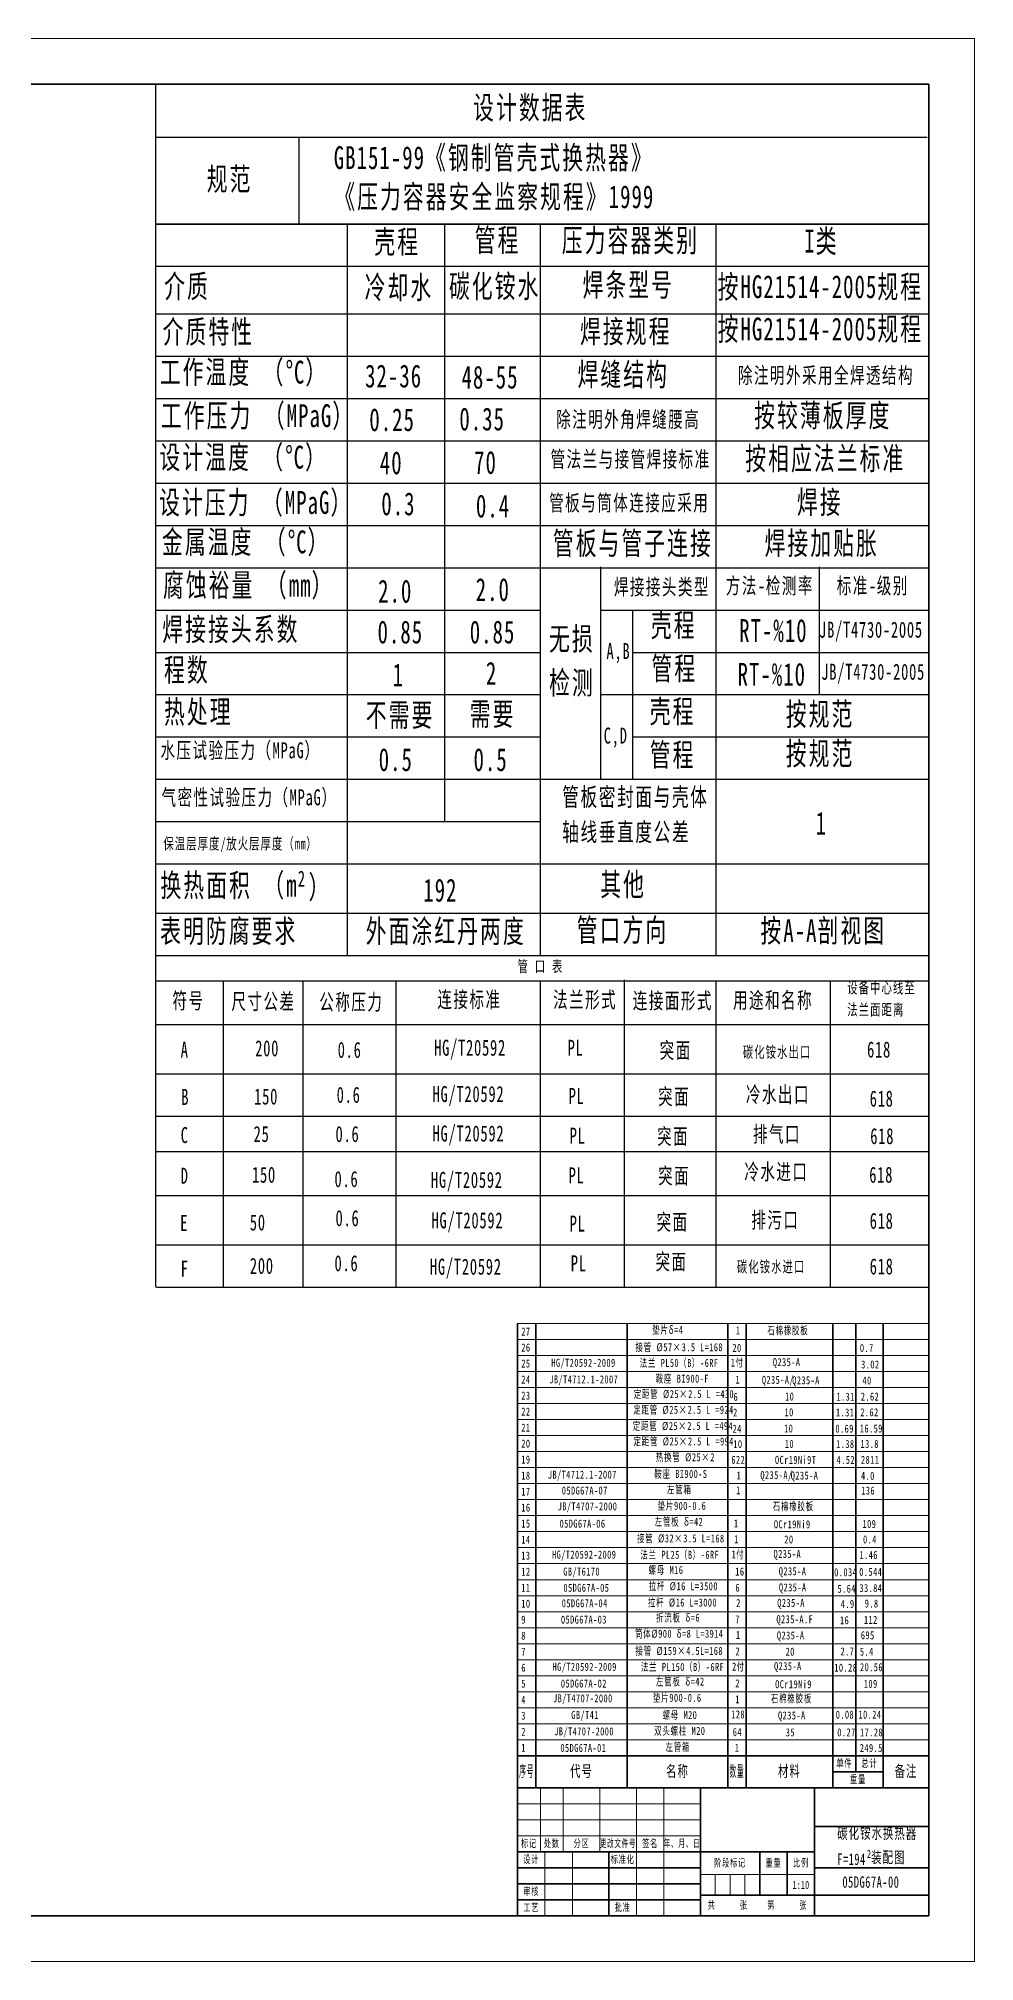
# Model space of a CAD drawing. Header units: millimetres. Extents: x -1189 to 1189, y -841 to 841.
# Drawn here: x 370 to 1189, y -841 to 841 of the extents above; entities that cross this region are included whole.
import ezdxf
from ezdxf.enums import TextEntityAlignment as Align

# ---------------------------------------------------------------- set-up
doc = ezdxf.new("R2010")
doc.units = ezdxf.units.MM
for name, color, linetype, lineweight in [('尺寸线层', 3, 'Continuous', 18), ('粗实线层', 7, 'Continuous', 35), ('细实线层', 7, 'Continuous', 18)]:
    doc.layers.add(name, color=color, linetype=linetype, lineweight=lineweight)
doc.styles.add('标准', font='', dxfattribs={"width": 0.667})
doc.styles.get('标准').set_extended_font_data('宋体')

# ---------------------------------------------------------------- blocks, each defined once
blk = doc.blocks.new('$CAXA_FRAME_13B17AC1$')
at = {"layer": '粗实线层'}
for p, q in [((574.5, 400.5), (-574.5, 400.5)), ((574.5, -400.5), (574.5, 400.5)), ((-574.5, -400.5), (574.5, -400.5))]:
    blk.add_line(p, q, dxfattribs=at)
at = {"layer": '细实线层'}
for p, q in [((594.5, 420.5), (-594.5, 420.5)), ((594.5, -420.5), (594.5, 420.5)), ((-594.5, -420.5), (594.5, -420.5))]:
    blk.add_line(p, q, dxfattribs=at)
blk = doc.blocks.new('$CAXA_TITLE_151E506F$')
at = {"layer": '粗实线层'}
for p, q in [((0, 56), (-180, 56)), ((-180, 56), (-180, 0)), ((-100, 56), (-100, 0)), ((-50, 56), (-50, 0)), ((0, 0), (0, 56)), ((0, 39), (-50, 39)), ((-50, 28), (-180, 28)), ((-140, 28), (-140, 0)), ((-74, 28), (-74, 9)), ((-62, 28), (-62, 9)), ((-100, 21), (-180, 21)), ((0, 21), (-50, 21)), ((-100, 14), (-180, 14)), ((0, 9), (-100, 9)), ((-100, 7), (-180, 7)), ((0, 0), (-180, 0))]:
    blk.add_line(p, q, dxfattribs=at)
at = {"layer": '细实线层'}
for p, q in [((-170, 56), (-170, 28)), ((-160, 56), (-160, 28)), ((-144, 56), (-144, 28)), ((-128, 56), (-128, 0)), ((-116, 56), (-116, 0)), ((-100, 49), (-180, 49)), ((-100, 42), (-180, 42)), ((-100, 35), (-180, 35)), ((-168, 28), (-168, 0)), ((-156, 28), (-156, 0)), ((-50, 18), (-100, 18)), ((-93.5, 18), (-93.5, 9)), ((-87, 18), (-87, 9)), ((-80.5, 18), (-80.5, 9))]:
    blk.add_line(p, q, dxfattribs=at)
at = {"layer": '尺寸线层', "attachment_point": 5, "line_spacing_factor": 1.876562, "style": '标准'}
for s, insert, char_height, width in [('\\T1.1;标记', (-175, 31.5), 3.386, 18), ('\\T1.1;处数', (-165, 31.5), 3.386, 18), ('\\T1.1;分区', (-152, 31.5), 3.386, 30), ('\\T1.1;{\\W0.60886;更改文件号}', (-136, 31.5), 3.3865, 30), ('\\T1.1;签名', (-122, 31.5), 3.386, 22), ('\\T1.1;{\\W0.622239;年、月、日}', (-108, 31.5), 3.3865, 30), ('\\T1.1;设计', (-174, 24.5), 3.386, 22), ('\\T1.1;标准化', (-134, 24.5), 3.386, 22), ('\\T1.1;阶段标记', (-87, 23), 3.386, 50), ('\\T1.1;重量', (-68, 23), 3.386, 22), ('\\T1.1;比例', (-56, 23), 3.386, 22), ('\\T1.1;审核', (-174, 10.5), 3.386, 22), ('\\T1.1;工艺', (-174, 3.5), 3.386, 22), ('\\T1.1;批准', (-134, 3.5), 3.386, 22), ('\\T1.1;共', (-95, 4.5), 3.386, 8), ('\\T1.1;张', (-81, 4.5), 3.386, 8), ('\\T1.1;第', (-69, 4.5), 3.386, 8), ('\\T1.1;张', (-55, 4.5), 3.386, 8)]:
    blk.add_mtext(s, dxfattribs=dict(at, insert=insert, char_height=char_height, width=width))
at = {"layer": '尺寸线层', "style": '标准'}
for tag, height, width, p in [('标记C', 3.54, 0.667, (-175, 52.5)), ('处数C', 3.54, 0.667, (-165, 52.5)), ('分区C', 3.54, 0.667, (-152, 52.5)), ('更改文件号C', 3.54, 0.512156, (-136, 52.5)), ('更改签名C', 3.54, 0.459969, (-122, 52.5)), ('更改日期C', 3.54, 0.62723, (-108, 52.5)), ('单位名称', 5.05, 0.667, (-25, 47.5)), ('标记B', 3.54, 0.667, (-175, 45.5)), ('处数B', 3.54, 0.667, (-165, 45.5)), ('分区B', 3.54, 0.667, (-152, 45.5)), ('更改文件号B', 3.54, 0.512156, (-136, 45.5)), ('更改签名B', 3.54, 0.459969, (-122, 45.5)), ('更改日期B', 3.54, 0.62723, (-108, 45.5)), ('材料名称', 5.05, 0.667, (-75, 42)), ('标记A', 3.54, 0.667, (-175, 38.5)), ('处数A', 3.54, 0.667, (-165, 38.5)), ('分区A', 3.54, 0.667, (-152, 38.5)), ('更改文件号A', 3.54, 0.512156, (-136, 38.5)), ('更改签名A', 3.54, 0.459969, (-122, 38.5)), ('更改日期A', 3.54, 0.62723, (-108, 38.5)), ('设计', 3.54, 0.667, (-162, 24.5)), ('设计日期', 3.54, 0.667, (-148, 24.5)), ('标准化', 3.54, 0.667, (-122, 24.5)), ('标准化日期', 3.54, 0.569556, (-108, 24.5)), ('图纸名称', 5.05, 0.667, (-25, 30)), ('图纸编号', 5.05, 0.667, (-25, 15)), ('审核', 3.54, 0.667, (-162, 10.5)), ('审核日期', 3.54, 0.667, (-148, 10.5)), ('阶段标记S', 3.54, 0.229984, (-96.75, 13.5)), ('阶段标记A', 3.54, 0.229984, (-90.25, 13.5)), ('阶段标记B', 3.54, 0.229984, (-83.75, 13.5)), ('阶段标记C', 3.54, 0.229984, (-77.25, 13.5)), ('重量', 3.54, 0.667, (-68, 13.5)), ('图纸比例', 3.54, 0.524733, (-56, 13.5)), ('工艺', 3.54, 0.667, (-162, 3.5)), ('工艺日期', 3.54, 0.667, (-148, 3.5)), ('批准', 3.54, 0.667, (-122, 3.5)), ('批准日期', 3.54, 0.667, (-108, 3.5)), ('页数', 3.54, 0.667, (-88, 4.5)), ('页码', 3.54, 0.667, (-62, 4.5)), ('投影符号', 3.54, 0.667, (-25, 4.5))]:
    blk.add_attdef(tag, text='', height=height, dxfattribs=dict(at, width=width)).set_placement(p, align=Align.MIDDLE_CENTER)
blk = doc.blocks.new('$CAXA_BOMTABLE_86AFA1F5$')
at = {"layer": '细实线层', "color": 0, "linetype": 'Continuous', "lineweight": 18}
for p, q in [((-360, 406), (0, 406)), ((-360, 392), (0, 392)), ((-360, 392), (0, 392)), ((-360, 378), (0, 378)), ((-360, 378), (0, 378)), ((-360, 364), (0, 364)), ((-360, 364), (0, 364)), ((-360, 350), (0, 350)), ((-360, 350), (0, 350)), ((-360, 336), (0, 336)), ((-360, 336), (0, 336)), ((-360, 322), (0, 322)), ((-360, 322), (0, 322)), ((-360, 308), (0, 308)), ((-360, 308), (0, 308)), ((-360, 294), (0, 294)), ((-360, 294), (0, 294)), ((-360, 280), (0, 280)), ((-360, 280), (0, 280)), ((-360, 266), (0, 266)), ((-360, 266), (0, 266)), ((-360, 252), (0, 252)), ((-360, 252), (0, 252)), ((-360, 238), (0, 238)), ((-360, 238), (0, 238)), ((-360, 224), (0, 224)), ((-360, 224), (0, 224)), ((-360, 210), (0, 210)), ((-360, 210), (0, 210)), ((-360, 196), (0, 196)), ((-360, 196), (0, 196)), ((-360, 182), (0, 182)), ((-360, 182), (0, 182)), ((-360, 168), (0, 168)), ((-360, 168), (0, 168)), ((-360, 154), (0, 154)), ((-360, 154), (0, 154)), ((-360, 140), (0, 140)), ((-360, 140), (0, 140)), ((-360, 126), (0, 126)), ((-360, 126), (0, 126)), ((-360, 112), (0, 112)), ((-360, 112), (0, 112)), ((-360, 98), (0, 98)), ((-360, 98), (0, 98)), ((-360, 84), (0, 84)), ((-360, 84), (0, 84)), ((-360, 70), (0, 70)), ((-360, 70), (0, 70)), ((-360, 56), (0, 56)), ((-360, 56), (0, 56)), ((-360, 42), (0, 42)), ((-360, 42), (0, 42)), ((-360, 28), (0, 28))]:
    blk.add_line(p, q, dxfattribs=at)
at = {"layer": '细实线层', "color": 0, "linetype": 'Continuous', "lineweight": 35}
for p, q in [((-360, 406), (-360, 392)), ((-344, 406), (-344, 392)), ((-264, 406), (-264, 392)), ((-176, 406), (-176, 392)), ((-160, 406), (-160, 392)), ((-84, 406), (-84, 392)), ((-64, 406), (-64, 392)), ((-40, 406), (-40, 392)), ((0, 406), (0, 392)), ((0, 406), (0, 392)), ((-360, 392), (-360, 378)), ((-344, 392), (-344, 378)), ((-264, 392), (-264, 378)), ((-176, 392), (-176, 378)), ((-160, 392), (-160, 378)), ((-84, 392), (-84, 378)), ((-64, 392), (-64, 378)), ((-40, 392), (-40, 378)), ((0, 392), (0, 378)), ((0, 392), (0, 378)), ((-360, 378), (-360, 364)), ((-344, 378), (-344, 364)), ((-264, 378), (-264, 364)), ((-176, 378), (-176, 364)), ((-160, 378), (-160, 364)), ((-84, 378), (-84, 364)), ((-64, 378), (-64, 364)), ((-40, 378), (-40, 364)), ((0, 378), (0, 364)), ((0, 378), (0, 364)), ((-360, 364), (-360, 350)), ((-344, 364), (-344, 350)), ((-264, 364), (-264, 350)), ((-176, 364), (-176, 350)), ((-160, 364), (-160, 350)), ((-84, 364), (-84, 350)), ((-64, 364), (-64, 350)), ((-40, 364), (-40, 350)), ((0, 364), (0, 350)), ((0, 364), (0, 350)), ((-360, 350), (-360, 336)), ((-344, 350), (-344, 336)), ((-264, 350), (-264, 336)), ((-176, 350), (-176, 336)), ((-160, 350), (-160, 336)), ((-84, 350), (-84, 336)), ((-64, 350), (-64, 336)), ((-40, 350), (-40, 336)), ((0, 350), (0, 336)), ((0, 350), (0, 336)), ((-360, 336), (-360, 322)), ((-360, 322), (-360, 308)), ((-344, 336), (-344, 322)), ((-344, 322), (-344, 308)), ((-264, 336), (-264, 322)), ((-264, 322), (-264, 308)), ((-176, 336), (-176, 322)), ((-176, 322), (-176, 308)), ((-160, 336), (-160, 322)), ((-160, 322), (-160, 308)), ((-84, 336), (-84, 322)), ((-84, 322), (-84, 308)), ((-64, 336), (-64, 322)), ((-64, 322), (-64, 308)), ((-40, 336), (-40, 322)), ((-40, 322), (-40, 308)), ((0, 336), (0, 322)), ((0, 336), (0, 322)), ((0, 322), (0, 308)), ((0, 322), (0, 308)), ((-360, 308), (-360, 294)), ((-344, 308), (-344, 294)), ((-264, 308), (-264, 294)), ((-176, 308), (-176, 294)), ((-160, 308), (-160, 294)), ((-84, 308), (-84, 294)), ((-64, 308), (-64, 294)), ((-40, 308), (-40, 294)), ((0, 308), (0, 294)), ((0, 308), (0, 294)), ((-360, 294), (-360, 280)), ((-344, 294), (-344, 280)), ((-264, 294), (-264, 280)), ((-176, 294), (-176, 280)), ((-160, 294), (-160, 280)), ((-84, 294), (-84, 280)), ((-64, 294), (-64, 280)), ((-40, 294), (-40, 280)), ((0, 294), (0, 280)), ((0, 294), (0, 280)), ((-360, 280), (-360, 266)), ((-344, 280), (-344, 266)), ((-264, 280), (-264, 266)), ((-176, 280), (-176, 266)), ((-160, 280), (-160, 266)), ((-84, 280), (-84, 266)), ((-64, 280), (-64, 266)), ((-40, 280), (-40, 266)), ((0, 280), (0, 266)), ((0, 280), (0, 266)), ((-360, 266), (-360, 252)), ((-344, 266), (-344, 252)), ((-264, 266), (-264, 252)), ((-176, 266), (-176, 252)), ((-160, 266), (-160, 252)), ((-84, 266), (-84, 252)), ((-64, 266), (-64, 252)), ((-40, 266), (-40, 252)), ((0, 266), (0, 252)), ((0, 266), (0, 252)), ((-360, 252), (-360, 238)), ((-360, 238), (-360, 224)), ((-344, 252), (-344, 238)), ((-344, 238), (-344, 224)), ((-264, 252), (-264, 238)), ((-264, 238), (-264, 224)), ((-176, 252), (-176, 238)), ((-176, 238), (-176, 224)), ((-160, 252), (-160, 238)), ((-160, 238), (-160, 224)), ((-84, 252), (-84, 238)), ((-84, 238), (-84, 224)), ((-64, 252), (-64, 238)), ((-64, 238), (-64, 224)), ((-40, 252), (-40, 238)), ((-40, 238), (-40, 224)), ((0, 252), (0, 238)), ((0, 252), (0, 238)), ((0, 238), (0, 224)), ((0, 238), (0, 224)), ((-360, 224), (-360, 210)), ((-344, 224), (-344, 210)), ((-264, 224), (-264, 210)), ((-176, 224), (-176, 210)), ((-160, 224), (-160, 210)), ((-84, 224), (-84, 210)), ((-64, 224), (-64, 210)), ((-40, 224), (-40, 210)), ((0, 224), (0, 210)), ((0, 224), (0, 210)), ((-360, 210), (-360, 196)), ((-344, 210), (-344, 196)), ((-264, 210), (-264, 196)), ((-176, 210), (-176, 196)), ((-160, 210), (-160, 196)), ((-84, 210), (-84, 196)), ((-64, 210), (-64, 196)), ((-40, 210), (-40, 196)), ((0, 210), (0, 196)), ((0, 210), (0, 196)), ((-360, 196), (-360, 182)), ((-344, 196), (-344, 182)), ((-264, 196), (-264, 182)), ((-176, 196), (-176, 182)), ((-160, 196), (-160, 182)), ((-84, 196), (-84, 182)), ((-64, 196), (-64, 182)), ((-40, 196), (-40, 182)), ((0, 196), (0, 182)), ((0, 196), (0, 182)), ((-360, 182), (-360, 168)), ((-344, 182), (-344, 168)), ((-264, 182), (-264, 168)), ((-176, 182), (-176, 168)), ((-160, 182), (-160, 168)), ((-84, 182), (-84, 168)), ((-64, 182), (-64, 168)), ((-40, 182), (-40, 168)), ((0, 182), (0, 168)), ((0, 182), (0, 168)), ((-360, 168), (-360, 154)), ((-360, 154), (-360, 140)), ((-344, 168), (-344, 154)), ((-344, 154), (-344, 140)), ((-264, 168), (-264, 154)), ((-264, 154), (-264, 140)), ((-176, 168), (-176, 154)), ((-176, 154), (-176, 140)), ((-160, 168), (-160, 154)), ((-160, 154), (-160, 140)), ((-84, 168), (-84, 154)), ((-84, 154), (-84, 140)), ((-64, 168), (-64, 154)), ((-64, 154), (-64, 140)), ((-40, 168), (-40, 154)), ((-40, 154), (-40, 140)), ((0, 168), (0, 154)), ((0, 168), (0, 154)), ((0, 154), (0, 140)), ((0, 154), (0, 140)), ((-360, 140), (-360, 126)), ((-344, 140), (-344, 126)), ((-264, 140), (-264, 126)), ((-176, 140), (-176, 126)), ((-160, 140), (-160, 126)), ((-84, 140), (-84, 126)), ((-64, 140), (-64, 126)), ((-40, 140), (-40, 126)), ((0, 140), (0, 126)), ((0, 140), (0, 126)), ((-360, 126), (-360, 112)), ((-344, 126), (-344, 112)), ((-264, 126), (-264, 112)), ((-176, 126), (-176, 112)), ((-160, 126), (-160, 112)), ((-84, 126), (-84, 112)), ((-64, 126), (-64, 112)), ((-40, 126), (-40, 112)), ((0, 126), (0, 112)), ((0, 126), (0, 112)), ((-360, 112), (-360, 98)), ((-344, 112), (-344, 98)), ((-264, 112), (-264, 98)), ((-176, 112), (-176, 98)), ((-160, 112), (-160, 98)), ((-84, 112), (-84, 98)), ((-64, 112), (-64, 98)), ((-40, 112), (-40, 98)), ((0, 112), (0, 98)), ((0, 112), (0, 98)), ((-360, 98), (-360, 84)), ((-344, 98), (-344, 84)), ((-264, 98), (-264, 84)), ((-176, 98), (-176, 84)), ((-160, 98), (-160, 84)), ((-84, 98), (-84, 84)), ((-64, 98), (-64, 84)), ((-40, 98), (-40, 84)), ((0, 98), (0, 84)), ((0, 98), (0, 84)), ((-360, 84), (-360, 70)), ((-360, 70), (-360, 56)), ((-344, 84), (-344, 70)), ((-344, 70), (-344, 56)), ((-264, 84), (-264, 70)), ((-264, 70), (-264, 56)), ((-176, 84), (-176, 70)), ((-176, 70), (-176, 56)), ((-160, 84), (-160, 70)), ((-160, 70), (-160, 56)), ((-84, 84), (-84, 70)), ((-84, 70), (-84, 56)), ((-64, 84), (-64, 70)), ((-64, 70), (-64, 56)), ((-40, 84), (-40, 70)), ((-40, 70), (-40, 56)), ((0, 84), (0, 70)), ((0, 84), (0, 70)), ((0, 70), (0, 56)), ((0, 70), (0, 56)), ((-360, 56), (-360, 42)), ((-344, 56), (-344, 42)), ((-264, 56), (-264, 42)), ((-176, 56), (-176, 42)), ((-160, 56), (-160, 42)), ((-84, 56), (-84, 42)), ((-64, 56), (-64, 42)), ((-40, 56), (-40, 42)), ((0, 56), (0, 42)), ((0, 56), (0, 42)), ((-360, 42), (-360, 28)), ((-344, 42), (-344, 28)), ((-264, 42), (-264, 28)), ((-176, 42), (-176, 28)), ((-160, 42), (-160, 28)), ((-84, 42), (-84, 28)), ((-64, 42), (-64, 28)), ((-40, 42), (-40, 28)), ((0, 42), (0, 28)), ((0, 42), (0, 28)), ((-360, 28), (0, 28)), ((-360, 28), (-360, 0)), ((-344, 28), (-344, 0)), ((-264, 28), (-264, 0)), ((-176, 28), (-176, 0)), ((-160, 28), (-160, 0)), ((-84, 28), (-84, 0)), ((-64, 28), (-64, 14)), ((-40, 28), (-40, 14)), ((0, 28), (0, 0)), ((-360, 0), (0, 0)), ((-84, 14), (-40, 14)), ((-40, 14), (-40, 0))]:
    blk.add_line(p, q, dxfattribs=at)
at = {"layer": '细实线层', "color": 0, "line_spacing_factor": 1.15057, "style": '标准'}
for s, insert, char_height, width, attachment_point in [('\\T1.1;27', (-356.7, 399), 7, 23.96, 4), ('\\T1.1;26', (-356.7, 385), 7, 23.96, 4), ('\\T1.1;25', (-356.7, 371), 7, 23.96, 4), ('\\T1.1;24', (-356.7, 357), 7, 23.96, 4), ('\\T1.1;23', (-356.7, 343), 7, 23.96, 4), ('\\T1.1;22', (-356.7, 329), 7, 23.96, 4), ('\\T1.1;21', (-356.7, 315), 7, 23.96, 4), ('\\T1.1;20', (-356.7, 301), 7, 23.96, 4), ('\\T1.1;19', (-356.7, 287), 7, 23.96, 4), ('\\T1.1;18', (-356.7, 273), 7, 23.96, 4), ('\\T1.1;17', (-356.7, 259), 7, 23.96, 4), ('\\T1.1;16', (-356.7, 245), 7, 23.96, 4), ('\\T1.1;15', (-356.7, 231), 7, 23.96, 4), ('\\T1.1;14', (-356.7, 217), 7, 23.96, 4), ('\\T1.1;13', (-356.7, 203), 7, 23.96, 4), ('\\T1.1;12', (-356.7, 189), 7, 23.96, 4), ('\\T1.1;11', (-356.7, 175), 7, 23.96, 4), ('\\T1.1;10', (-356.7, 161), 7, 23.96, 4), ('\\T1.1;9', (-356.7, 147), 7, 23.96, 4), ('\\T1.1;8', (-356.7, 133), 7, 23.96, 4), ('\\T1.1;7', (-356.7, 119), 7, 23.96, 4), ('\\T1.1;6', (-356.7, 105), 7, 23.96, 4), ('\\T1.1;5', (-356.7, 91), 7, 23.96, 4), ('\\T1.1;4', (-356.7, 77), 7, 23.96, 4), ('\\T1.1;3', (-356.7, 63), 7, 23.96, 4), ('\\T1.1;2', (-356.7, 49), 7, 23.96, 4), ('\\T1.1;1', (-356.7, 35), 7, 23.96, 4), ('\\T1.1;{\\W0.425474;序号}', (-352, 14), 10, 23.76, 5), ('\\T1.1;代号', (-304, 14), 10, 138.96, 5), ('\\T1.1;名称', (-220, 14), 10, 153.36, 5), ('\\T1.1;{\\W0.422936;数量}', (-168, 14), 10, 23.76, 5), ('\\T1.1;材料', (-122, 14), 10, 131.76, 5), ('\\T1.1;单件', (-74, 21), 7, 33.48, 5), ('\\T1.1;总计', (-52, 21), 7, 40.68, 5), ('\\T1.1;备注', (-20, 14), 10, 66.96, 5), ('\\T1.1;重量', (-62, 7), 7, 76.68, 5)]:
    blk.add_mtext(s, dxfattribs=dict(at, insert=insert, char_height=char_height, width=width, attachment_point=attachment_point))
blk = doc.blocks.new('*X84')
at = {"layer": '尺寸线层', "lineweight": 25, "char_height": 10, "attachment_point": 1, "line_spacing_factor": 1.15057, "style": '标准'}
for s, insert, width in [('\\T1.1;碳化铵水换热器', (1068.8, -723.6), 137.708), ('\\T1.1;F=194', (1068.8, -746.5), 116.189), ('\\T1.1;{\\H0.7x;2}', (1094.8, -743.3), 5.832), ('\\T1.1;装配图', (1098.5, -744.8), 116.189)]:
    blk.add_mtext(s, dxfattribs=dict(at, insert=insert, width=width))
blk = doc.blocks.new('*X86')
at = {"layer": '尺寸线层', "lineweight": 25, "char_height": 20, "attachment_point": 1, "line_spacing_factor": 1.15057, "style": '标准'}
for s, insert, width in [('\\T1.1;换热面积 （m', (-192.3, 105.1), 270.386), ('\\T1.1;{\\H0.7x;2}', (-72.1, 107.9), 11.665), ('\\T1.1;）', (-62.7, 103.5), 270.386)]:
    blk.add_mtext(s, dxfattribs=dict(at, insert=insert, width=width))
blk = doc.blocks.new('1')
at = {"layer": '粗实线层', "lineweight": 25}
for p, q in [((-196.7, 795.8), (-196.7, -256.5)), ((-196.7, 749.3), (478.6, 749.3)), ((-71.2, 749.2), (-71.2, 673.5)), ((-196.7, 673.5), (479.6, 673.5)), ((-196.7, 673.4), (478.6, 673.4)), ((-28.9, 673), (-28.9, 33.6)), ((56.4, 673.5), (56.4, 150.8)), ((140.1, 673.5), (140.1, 33.6)), ((293.8, 673.5), (293.8, 33.6)), ((-196.7, 636.5), (479.6, 636.5)), ((-196.7, 594.8), (479.6, 594.8)), ((-196.7, 557.8), (479.6, 557.8)), ((-196.7, 520.8), (479.6, 520.8)), ((-196.7, 483.8), (479.6, 483.8)), ((-196.7, 446.8), (479.6, 446.8)), ((-196.7, 409.8), (479.6, 409.8)), ((-196.7, 372.8), (479.6, 372.8)), ((192.8, 373.7), (192.8, 187.8)), ((384.1, 373.7), (384.1, 261.8)), ((-196.7, 335.8), (140.1, 335.8)), ((192.8, 335.8), (479.6, 335.8)), ((220.9, 335.7), (220.9, 187.8)), ((-196.7, 298.8), (140.1, 298.8)), ((220.9, 298.8), (479.6, 298.8)), ((-196.7, 261.8), (140.1, 261.8)), ((192.8, 261.8), (479.6, 261.8)), ((-196.7, 224.8), (140.1, 224.8)), ((220.9, 224.8), (479.6, 224.8)), ((-196.7, 187.8), (479.6, 187.8)), ((-196.7, 150.8), (140.1, 150.8)), ((-196.7, 113.8), (479.6, 113.8)), ((-195.9, 70.6), (480.4, 70.6)), ((-195.9, 33.6), (480.4, 33.6)), ((-196.7, 11.6), (479.6, 11.6)), ((-137.5, 11.3), (-137.5, -256.5)), ((-67.6, 11.4), (-67.6, -256.5)), ((13.7, 11.6), (13.7, -256.5)), ((140.1, 11.6), (140.1, -256.5)), ((213.5, 12.3), (213.5, -256.5)), ((293.8, 11.6), (293.8, -256.5)), ((393.8, 11.6), (393.8, -256.5)), ((-196.8, -26.7), (479.5, -26.7)), ((-196, -70), (480.2, -70)), ((-196, -107), (480.2, -107)), ((-196.5, -137.9), (479.8, -137.9)), ((-196.6, -176.3), (479.7, -176.3)), ((-195.8, -219.5), (480.4, -219.5)), ((-195.8, -256.5), (480.4, -256.5))]:
    blk.add_line(p, q, dxfattribs=at)
at = {"layer": '尺寸线层', "lineweight": 25}
blk.add_blockref('*X86', (0, 0), dxfattribs=at)
at = {"layer": '尺寸线层', "lineweight": 25, "width": 627.605, "attachment_point": 1, "line_spacing_factor": 1.15057, "style": '标准'}
for s, insert, char_height in [('\\T1.1;设计数据表', (81.3, 785.3), 20), ('\\T1.1;GB151-99《钢制管壳式换热器》', (-40.6, 741.5), 20), ('\\T1.1;规范', (-151.8, 722.8), 20), ('\\T1.1;《压力容器安全监察规程》1999', (-40.2, 707.3), 20), ('\\T1.1;壳程', (-5.1, 667.8), 20), ('\\T1.1;管程', (82.7, 669.3), 20), ('\\T1.1;压力容器类别', (159, 669.1), 20), ('\\T1.1;I类', (371.2, 668.5), 20), ('\\T1.1;介质', (-189.1, 629), 20), ('\\T1.1;冷却水', (-13.6, 628.1), 20), ('\\T1.1;碳化铵水', (60.2, 629), 20), ('\\T1.1;焊条型号', (177.1, 630.2), 20), ('\\T1.1;按HG21514-2005规程', (295.3, 628.6), 20), ('\\T1.1;介质特性', (-190.4, 589.2), 20), ('\\T1.1;焊接规程', (174.9, 589.5), 20), ('\\T1.1;按HG21514-2005规程', (295.3, 591.6), 20), ('\\T1.1;工作温度 （%%DC）', (-192.9, 553.9), 20), ('\\T1.1;32-36', (-13.2, 550.5), 20), ('\\T1.1;48-55', (71.2, 549.5), 20), ('\\T1.1;焊缝结构', (172.7, 551.9), 20), ('\\T1.1;除注明外采用全焊透结构', (313.1, 548.1), 14), ('\\T1.1;工作压力 （MPaG）', (-191.9, 515.8), 20), ('\\T1.1;0.25', (-9.5, 512.3), 20), ('\\T1.1;0.35', (69.3, 512.9), 20), ('\\T1.1;除注明外角焊缝腰高', (154, 509.6), 14), ('\\T1.1;按较薄板厚度', (327.3, 516), 20), ('\\T1.1;设计温度 （%%DC）', (-193.2, 479.5), 20), ('\\T1.1;40', (-0.3, 474.6), 20), ('\\T1.1;70', (82.2, 474.9), 20), ('\\T1.1;管法兰与接管焊接标准', (149.1, 474.8), 14), ('\\T1.1;按相应法兰标准', (319.5, 478.4), 20), ('\\T1.1;设计压力 （MPaG）', (-193.5, 439.9), 20), ('\\T1.1;0.3', (1, 438.7), 20), ('\\T1.1;管板与筒体连接应采用', (147.9, 436.6), 14), ('\\T1.1;焊接', (364.7, 440.2), 20), ('\\T1.1;0.4', (83.8, 436.8), 20), ('\\T1.1;金属温度 （%%DC）', (-191, 405.4), 20), ('\\T1.1;管板与管子连接', (151.1, 404.2), 20), ('\\T1.1;焊接加贴胀', (336.4, 404.3), 20), ('\\T1.1;腐蚀裕量 （mm）', (-190.1, 367.6), 20), ('\\T1.1;2.0', (-1.8, 362.3), 20), ('\\T1.1;2.0', (83.6, 363.7), 20), ('\\T1.1;焊接接头类型', (204.5, 363.1), 14), ('\\T1.1;方法-检测率', (302.5, 364.1), 14), ('\\T1.1;标准-级别', (399.6, 364.1), 14), ('\\T1.1;焊接接头系数', (-190.7, 329), 20), ('\\T1.1;0.85', (-2.3, 326.6), 20), ('\\T1.1;0.85', (78.4, 326.6), 20), ('\\T1.1;无损\\P检测', (147.8, 320.6), 20), ('\\T1.1;壳程', (236.9, 332.5), 20), ('\\T1.1;RT-%10', (314.2, 327.9), 20), ('\\T1.1;JB/T4730-2005', (384.1, 325.6), 14), ('\\T1.1;A,B', (198, 306.9), 14), ('\\T1.1;程数', (-189.2, 293.5), 20), ('\\T1.1;1', (10.9, 289.1), 20), ('\\T1.1;2', (92.5, 290.5), 20), ('\\T1.1;管程', (237.4, 294.7), 20), ('\\T1.1;RT-%10', (312.8, 289.6), 20), ('\\T1.1;JB/T4730-2005', (386, 288.8), 14), ('\\T1.1;热处理', (-189.2, 256.8), 20), ('\\T1.1;不需要', (-12.6, 254), 20), ('\\T1.1;需要', (78.4, 254.9), 20), ('\\T1.1;壳程', (235.9, 257.1), 20), ('\\T1.1;按规范', (355, 254.8), 20), ('\\T1.1;水压试验压力（MPaG）', (-192.3, 220.1), 14), ('\\T1.1;C,D', (195.6, 233), 14), ('\\T1.1;管程', (235.9, 219.2), 20), ('\\T1.1;按规范', (355, 220.3), 20), ('\\T1.1;0.5', (-1.3, 215), 20), ('\\T1.1;0.5', (81.7, 215), 20), ('\\T1.1;气密性试验压力（MPaG）', (-191.4, 179), 14), ('\\T1.1;管板密封面与壳体\\P轴线垂直度公差', (159.3, 180.4), 16), ('\\T1.1;1', (381.1, 159.3), 20), ('\\T1.1;保温层厚度/放火层厚度（mm）', (-189.8, 136.5), 10), ('\\T1.1;其他', (192.6, 105.8), 20), ('\\T1.1;192', (37.7, 100.8), 20), ('\\T1.1;表明防腐要求', (-192.6, 65), 20), ('\\T1.1;外面涂红丹两度', (-12.7, 64.9), 20), ('\\T1.1;管口方向', (172, 65.9), 20), ('\\T1.1;按A-A剖视图', (332.8, 65.4), 20), ('\\T1.1;管 口 表', (120.3, 29.2), 10), ('\\T1.1;符号', (-181.8, 1.1), 14), ('\\T1.1;尺寸公差', (-130.2, 0.5), 14), ('\\T1.1;公称压力', (-53.3, 0), 14), ('\\T1.1;连接标准', (50.1, 2.2), 14), ('\\T1.1;法兰形式', (151.3, 2), 14), ('\\T1.1;连接面形式', (221.1, 1.1), 14), ('\\T1.1;用途和名称', (308.8, 1.6), 14), ('\\T1.1;设备中心线至\\P法兰面距离', (408.7, 10.5), 10), ('\\T1.1;A', (-174.6, -41.6), 14), ('\\T1.1;200', (-109.4, -40.5), 14), ('\\T1.1;0.6', (-37.2, -41.9), 14), ('\\T1.1;HG/T20592', (47.2, -40), 14), ('\\T1.1;PL', (164, -40.1), 14), ('\\T1.1;突面', (244.6, -42.3), 14), ('\\T1.1;碳化铵水出口', (317.3, -45.8), 10), ('\\T1.1;618', (426.1, -41.6), 14), ('\\T1.1;B', (-174.1, -83.1), 14), ('\\T1.1;150', (-110.3, -82.7), 14), ('\\T1.1;0.6', (-38.1, -81.2), 14), ('\\T1.1;HG/T20592', (45.8, -80.5), 14), ('\\T1.1;PL', (164.9, -82.2), 14), ('\\T1.1;突面', (243.2, -82.8), 14), ('\\T1.1;冷水出口', (320.1, -80.9), 14), ('\\T1.1;618', (428.4, -84.5), 14), ('\\T1.1;C', (-174.6, -116.4), 14), ('\\T1.1;25', (-110.8, -115.5), 14), ('\\T1.1;0.6', (-39.1, -115.5), 14), ('\\T1.1;HG/T20592', (45.8, -115), 14), ('\\T1.1;PL', (165.8, -116.9), 14), ('\\T1.1;突面', (242.3, -117.5), 14), ('\\T1.1;排气口', (326.2, -115.6), 14), ('\\T1.1;618', (428.9, -117.3), 14), ('\\T1.1;150', (-112.2, -151.1), 14), ('\\T1.1;突面', (243.2, -152), 14), ('\\T1.1;冷水进口', (318.7, -148.5), 14), ('\\T1.1;618', (428, -151.1), 14), ('\\T1.1;D', (-174.6, -152), 14), ('\\T1.1;0.6', (-40, -154.9), 14), ('\\T1.1;HG/T20592', (44.4, -155.6), 14), ('\\T1.1;PL', (164.9, -151.7), 14), ('\\T1.1;E', (-175, -193.3), 14), ('\\T1.1;50', (-114.1, -192.8), 14), ('\\T1.1;0.6', (-39.1, -189.1), 14), ('\\T1.1;HG/T20592', (44.9, -191), 14), ('\\T1.1;PL', (165.8, -193.8), 14), ('\\T1.1;突面', (241.8, -192.5), 14), ('\\T1.1;排污口', (324.8, -190.7), 14), ('\\T1.1;618', (428.4, -191.4), 14), ('\\T1.1;F', (-174.6, -233.2), 14), ('\\T1.1;200', (-114.1, -230.8), 14), ('\\T1.1;0.6', (-40, -228.5), 14), ('\\T1.1;HG/T20592', (43.5, -231.5), 14), ('\\T1.1;PL', (166.8, -228.5), 14), ('\\T1.1;突面', (240.9, -227.2), 14), ('\\T1.1;碳化铵水进口', (312.1, -233.5), 10), ('\\T1.1;618', (428.4, -231.3), 14)]:
    blk.add_mtext(s, dxfattribs=dict(at, insert=insert, char_height=char_height))

msp = doc.modelspace()

# ---------------------------------------------------------------- block references
at = {"layer": '尺寸线层', "lineweight": 25}
msp.add_blockref('*X84', (0, 0), dxfattribs=at)
at = {"layer": '粗实线层', "xscale": 2, "yscale": 2, "zscale": 2}
msp.add_blockref('$CAXA_FRAME_13B17AC1$', (0, 0), dxfattribs=at)
at = {"layer": '粗实线层', "lineweight": 25}
msp.add_blockref('1', (668.813, 5.277), dxfattribs=at)
at = {"layer": '粗实线层'}
ref = msp.add_blockref('$CAXA_TITLE_151E506F$', (1149, -801), dxfattribs=dict(at, xscale=2, yscale=2, zscale=2))
ref.add_attrib('图纸比例', '1:10', dxfattribs={"layer": '尺寸线层', "height": 7, "style": '标准', "width": 0.667}).set_placement((1037, -774), align=Align.MIDDLE_CENTER)
at = {"layer": '细实线层'}
msp.add_blockref('$CAXA_BOMTABLE_86AFA1F5$', (1149, -689), dxfattribs=at)

# ---------------------------------------------------------------- texts
at = {"layer": '尺寸线层', "lineweight": 25, "attachment_point": 1, "line_spacing_factor": 1.15057, "style": '标准'}
for s, insert, char_height, width in [('\\T1.1;垫片δ=4', (906.899, -285.024), 7, 71.04077), ('\\T1.1;石棉橡胶板', (1007.683, -285.487), 7, 71.04077), ('\\T1.1;接管 %%C57×3.5 L=168', (892.241, -300.199), 7, 71.04077), ('\\T1.1;20', (977.083, -300.733), 7, 71.04077), ('\\T1.1;0.7', (1088.646, -300.871), 7, 71.04077), ('\\T1.1;HG/T20592-2009', (818.584, -313.816), 7, 71.04077), ('\\T1.1;法兰 PL50（B）-6RF', (895.9, -313.948), 7, 71.04077), ('\\T1.1;1付', (975.74, -313.663), 7, 71.04077), ('\\T1.1;Q235-A', (1012.453, -313.23), 7, 71.04077), ('\\T1.1;3.02', (1089.711, -315.252), 7, 71.04077), ('\\T1.1;JB/T4712.1-2007', (816.834, -328.318), 7, 71.04077), ('\\T1.1;鞍座 BI900-F', (909.919, -327.685), 7, 71.04077), ('\\T1.1;1', (979.802, -328.543), 7, 71.04077), ('\\T1.1;Q235-A/', (1002.83, -328.71), 7, 71.04077), ('\\T1.1;Q235-A', (1029.401, -329.065), 7, 71.04077), ('\\T1.1;40', (1090.874, -329.275), 7, 71.04077), ('\\T1.1;定距管 %%C25×2.5 L =430', (890.729, -341.148), 7, 204.08581), ('\\T1.1;6', (978.071, -343.511), 7, 71.04077), ('\\T1.1;10', (1023.131, -343.317), 7, 71.04077), ('\\T1.1;1.31', (1068.076, -343.456), 7, 71.04077), ('\\T1.1;2.62', (1089.425, -343.348), 7, 71.04077), ('\\T1.1;定距管 %%C25×2.5 L =494', (889.895, -369.074), 7, 204.08581), ('\\T1.1;定距管 %%C25×2.5 L =924', (890.312, -354.903), 7, 204.08581), ('\\T1.1;2', (977.654, -357.265), 7, 71.04077), ('\\T1.1;10', (1022.714, -357.071), 7, 71.04077), ('\\T1.1;1.31', (1067.659, -357.21), 7, 71.04077), ('\\T1.1;2.62', (1089.008, -357.102), 7, 71.04077), ('\\T1.1;定距管 %%C25×2.5 L =994', (890.52, -382.536), 7, 204.08581), ('\\T1.1;24', (977.237, -371.437), 7, 71.04077), ('\\T1.1;10', (977.862, -384.899), 7, 71.04077), ('\\T1.1;10', (1022.298, -371.242), 7, 71.04077), ('\\T1.1;10', (1022.923, -384.705), 7, 71.04077), ('\\T1.1;0.69', (1067.242, -371.381), 7, 71.04077), ('\\T1.1;1.38', (1067.867, -384.844), 7, 71.04077), ('\\T1.1;16.59', (1088.592, -371.273), 7, 71.04077), ('\\T1.1;13.8', (1089.217, -384.736), 7, 71.04077), ('\\T1.1;热换管 %%C25×2', (910.075, -396.441), 7, 71.04077), ('\\T1.1;622', (976.16, -398.665), 7, 71.04077), ('\\T1.1;OCr19Ni9T', (1014.344, -398.709), 7, 71.04077), ('\\T1.1;4.52', (1068.249, -398.748), 7, 71.04077), ('\\T1.1;2811', (1089.599, -398.641), 7, 71.04077), ('\\T1.1;JB/T4712.1-2007', (815.551, -411.65), 7, 71.04077), ('\\T1.1;鞍座 BI900-S', (908.635, -411.017), 7, 71.04077), ('\\T1.1;1', (980.741, -412.292), 7, 71.04077), ('\\T1.1;Q235-A/', (1001.546, -412.042), 7, 71.04077), ('\\T1.1;Q235-A', (1028.117, -412.397), 7, 71.04077), ('\\T1.1;4.0', (1089.591, -412.607), 7, 71.04077), ('\\T1.1;05DG67A-07^I', (827.757, -425.524), 7, 71.04077), ('\\T1.1;左管箱', (919.8, -424.683), 7, 71.04077), ('\\T1.1;1', (980.375, -425.333), 7, 71.04077), ('\\T1.1;136', (1089.807, -425.563), 7, 71.04077), ('\\T1.1;JB/T4707-2000', (824.134, -439.328), 7, 71.04077), ('\\T1.1;左管板 δ=42', (909.079, -452.825), 7, 71.04077), ('\\T1.1;垫片900-0.6', (911.592, -438.904), 7, 71.04077), ('\\T1.1;石棉橡胶板', (1012.376, -439.367), 7, 71.04077), ('\\T1.1;05DG67A-06^I', (825.789, -454.499), 7, 71.04077), ('\\T1.1;接管 %%C32×3.5 L=168', (893.588, -467.382), 7, 71.04077), ('\\T1.1;1', (978.407, -454.308), 7, 71.04077), ('\\T1.1;1', (978.615, -468.101), 7, 71.04077), ('\\T1.1;OCr19Ni9', (1013.348, -455.093), 7, 71.04077), ('\\T1.1;20', (1022.506, -468.331), 7, 71.04077), ('\\T1.1;109', (1090.965, -454.746), 7, 71.04077), ('\\T1.1;0.4', (1091.382, -468.331), 7, 71.04077), ('\\T1.1;HG/T20592-2009', (819.19, -481.595), 7, 71.04077), ('\\T1.1;法兰 PL25（B）-6RF', (896.506, -481.727), 7, 71.04077), ('\\T1.1;1付', (976.346, -481.443), 7, 71.04077), ('\\T1.1;Q235-A', (1013.059, -481.009), 7, 71.04077), ('\\T1.1;1.46', (1088.279, -481.92), 7, 71.04077), ('\\T1.1;GB/T6170', (829.037, -496.439), 7, 71.04077), ('\\T1.1;螺母 M16', (903.713, -495.044), 7, 71.04077), ('\\T1.1;16', (979.57, -496.387), 7, 71.04077), ('\\T1.1;Q235-A', (1017.638, -496.121), 7, 71.04077), ('\\T1.1;0.544', (1088.099, -496.687), 7, 71.04077), ('\\T1.1;05DG67A-05^I', (829.176, -510.587), 7, 71.04077), ('\\T1.1;拉杆 %%C16 L=3500', (903.852, -509.192), 7, 71.04077), ('\\T1.1;6', (979.709, -510.535), 7, 71.04077), ('\\T1.1;Q235-A', (1017.776, -510.269), 7, 71.04077), ('\\T1.1;33.84', (1088.238, -510.835), 7, 71.04077), ('\\T1.1;05DG67A-04^I', (827.717, -524.133), 7, 71.04077), ('\\T1.1;拉杆 %%C16 L=3000', (903.088, -523.501), 7, 71.04077), ('\\T1.1;折流板 δ=6', (910.278, -536.734), 7, 71.04077), ('\\T1.1;2', (980.334, -523.942), 7, 71.04077), ('\\T1.1;Q235-A.F', (1015.588, -538.09), 7, 71.04077), ('\\T1.1;Q235-A', (1016.318, -523.814), 7, 71.04077), ('\\T1.1;9.8\\P', (1092.893, -524.38), 7, 71.04077), ('\\T1.1;05DG67A-03^I', (826.988, -538.408), 7, 71.04077), ('\\T1.1;筒体%%C900 δ=8 L=3914', (891.8, -550.775), 7, 279.14843), ('\\T1.1;7', (979.605, -538.217), 7, 71.04077), ('\\T1.1;1', (980.161, -551.841), 7, 71.04077), ('\\T1.1;Q235-A', (1016.005, -552.261), 7, 71.04077), ('\\T1.1;695', (1089.454, -552.072), 7, 71.04077), ('\\T1.1;112', (1092.163, -538.656), 7, 71.04077), ('\\T1.1;接管 %%C159×4.5L=168', (892.216, -565.78), 7, 71.04077), ('\\T1.1;2', (979.744, -566.221), 7, 71.04077), ('\\T1.1;20', (1023.635, -566.451), 7, 71.04077), ('\\T1.1;2.7', (1071.648, -566.242), 7, 71.04077), ('\\T1.1;5.4', (1088.62, -566.451), 7, 71.04077), ('\\T1.1;HG/T20592-2009', (819.636, -579.703), 7, 71.04077), ('\\T1.1;法兰 PL150（B）-6RF', (896.952, -579.835), 7, 71.04077), ('\\T1.1;2付', (976.791, -579.551), 7, 71.04077), ('\\T1.1;Q235-A', (1013.504, -579.118), 7, 71.04077), ('\\T1.1;10.28', (1066.241, -580.459), 7, 71.04077), ('\\T1.1;20.56', (1088.725, -580.028), 7, 71.04077), ('\\T1.1;05DG67A-02^I', (826.93, -594.352), 7, 71.04077), ('\\T1.1;左管板 δ=42', (910.22, -592.678), 7, 71.04077), ('\\T1.1;2', (979.547, -594.161), 7, 71.04077), ('\\T1.1;OCr19Ni9', (1014.488, -594.946), 7, 71.04077), ('\\T1.1;109', (1092.105, -594.6), 7, 71.04077), ('\\T1.1;JB/T4707-2000', (820.053, -607.24), 7, 71.04077), ('\\T1.1;GB/T41', (836.045, -621.797), 7, 71.04077), ('\\T1.1;垫片900-0.6', (907.51, -606.816), 7, 71.04077), ('\\T1.1;螺母 M20', (915.862, -621.929), 7, 71.04077), ('\\T1.1;128', (976.02, -621.328), 7, 71.04077), ('\\T1.1;1', (979.616, -608.091), 7, 71.04077), ('\\T1.1;石棉橡胶板', (1010.795, -607.488), 7, 71.04077), ('\\T1.1;Q235-A', (1016.993, -622.253), 7, 71.04077), ('\\T1.1;0.08', (1067.507, -621.557), 7, 71.04077), ('\\T1.1;10.24', (1087.397, -621.558), 7, 71.04077), ('\\T1.1;JB/T4707-2000', (821.145, -636.175), 7, 71.04077), ('\\T1.1;双头螺柱 M20', (908.603, -635.751), 7, 71.04077), ('\\T1.1;64', (977.374, -636.817), 7, 71.04077), ('\\T1.1;35', (1023.766, -637.047), 7, 71.04077), ('\\T1.1;0.27', (1068.861, -637.046), 7, 71.04077), ('\\T1.1;17.28', (1088.752, -637.047), 7, 71.04077), ('\\T1.1;05DG67A-01^I', (826.505, -650.669), 7, 71.04077), ('\\T1.1;左管箱', (918.548, -649.828), 7, 71.04077), ('\\T1.1;1', (979.122, -650.478), 7, 71.04077), ('\\T1.1;249.5', (1088.555, -650.708), 7, 71.04077), ('\\T1.1;05DG67A-00', (1073.341, -766.433), 10, 627.60519)]:
    msp.add_mtext(s, dxfattribs=dict(at, insert=insert, char_height=char_height, width=width))
at = {"layer": '尺寸线层', "lineweight": 25, "char_height": 7, "width": 71.04077, "attachment_point": 1, "line_spacing_factor": 1.15057, "style": '标准'}
for s, insert, rotation in [('\\T1.1;1', (980.038, -285.472), 0.643746), ('\\T1.1;0.034', (1066.106, -497.073), 0.724011), ('\\T1.1;5.64', (1069.024, -511.498), 0.724011), ('\\T1.1;4.9', (1071.872, -524.766), 0.724011), ('\\T1.1;16', (1071.142, -539.042), 0.724011)]:
    msp.add_mtext(s, dxfattribs=dict(at, insert=insert, rotation=rotation))

doc.saveas('drawing.dxf')
